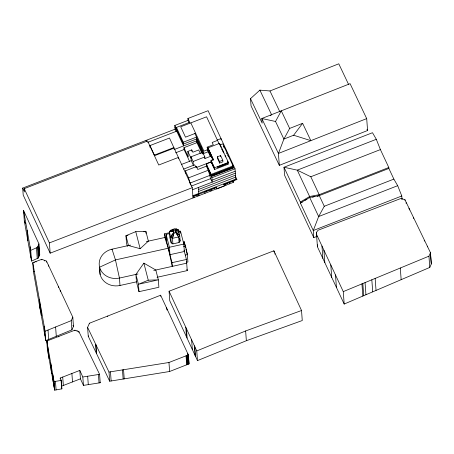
<?xml version="1.0" encoding="UTF-8"?>
<svg xmlns="http://www.w3.org/2000/svg" width="454" height="454" viewBox="0 0 454 454"><rect width="100%" height="100%" fill="white"/><g stroke="black" fill="none" stroke-linecap="round" stroke-linejoin="round"><path stroke-width="0.68" d="M223.606 146.279L223.72 146.858M171.203 242.964L170.795 237.397L171.714 234.985A5.783 3.683 -33.4 0 1 173.048 233.418L175.675 232.488L179.716 235.427L180.124 240.989L179.069 242.521L172.895 243.889L171.203 242.964L169.785 237.431L169.376 231.869L170.432 230.337L171.708 230.047A5.783 2.389 72.1 0 1 172.77 230.711L173.615 232.942L172.486 238.322L172.895 243.889M173.258 231.54L172.577 231.444A5.981 1.782 17.2 0 0 170.869 231.392L169.376 231.869L170.795 237.397L172.486 238.322L174.109 232.834M38.76 256.879L39.742 254.575L38.959 243.929L23.551 210.474L24.317 220.956L31.519 261.095L38.261 258.042L38.76 256.879L37.977 246.216M38.261 258.042L37.478 247.368L38.959 243.929M431.3 263.939L429.779 267.429L344.183 304.049L317.42 246.777L316.387 232.42L318.095 230.229L401.035 198.421L404.934 199.72L430.477 252.719L431.3 263.939L430.364 252.481M88.252 336.227L87.599 327.368L89.444 323.225L160.642 295.214L188.376 354.914L189.034 363.887L169.62 371.491L109.681 381.218L88.252 336.227L88.411 335.864M429.779 267.429L428.951 256.164L430.477 252.719M73.474 326.398L71.908 329.865L45.803 340.602L33.426 271.674L32.767 262.667L41.768 259.308L46.518 261.118L72.799 317.198L73.474 326.398L72.952 325.285M71.908 329.865L71.233 320.655L72.799 317.198M222.301 186.628L233.231 182.4L234.298 180.073M293.619 135.235L310.842 140.649L302.608 123.318L293.619 135.235L283.892 139.072L275.527 121.468L281.276 110.833L289.641 128.437L283.892 139.072L278.427 153.446L279.318 165.347L367.587 130.508L366.696 118.613L350.091 83.672L261.822 118.511L262.174 123.182L250.512 98.643L259.887 90.136L269.965 90.97L338.78 63.81L348.649 84.575M402.011 199.204L401.779 195.98L397.687 185.686L393.868 179.103L324.275 206.269L318.646 216.547L313.283 230.53L313.805 237.624L317.108 236.335M170.795 237.397L173.615 232.942L173.008 229.242L175.062 228.788L176.067 233.123A5.783 0.477 58.4 0 0 177.208 234.9L178.66 236.96L179.069 242.521M172.486 238.322L178.66 236.96L179.716 235.427L178.291 229.894L176.606 228.969L175.062 229.31M135.916 274.42L143.873 263.144L155.813 270.017L158.344 279.851L158.889 287.269L138.986 291.672L136.461 281.838L135.916 274.42L138.442 284.255L138.986 291.672M317.38 244.768L317.42 246.777M175.55 230.223L176.617 228.964L175.721 230.047M128.017 235.246L125.957 235.7L128.488 245.535L140.155 248.701L148.384 241.131L145.853 231.296L135.769 231.648L125.957 235.7L126.501 243.117L127.347 246.397M270.505 115.617L271.549 114.669L259.887 90.136M223.998 146.852L223.691 146.29L223.737 146.903M401.779 195.98L313.283 230.53L300.378 202.983L300.31 202.058L309.622 196.514L319.207 194.681L388.8 167.509L380.401 149.587L376.309 139.293L372.49 132.71L283.994 167.254L284.584 175.278L313.805 237.624M324.275 206.269L319.276 195.606L309.69 197.445L300.378 202.983L302.33 202.223M175.59 230.859L175.874 230.728A5.942 0.528 -28.4 0 1 177.264 230.138L178.291 229.894L178.394 231.285M31.519 261.095L30.73 250.37L37.478 247.368M148.259 280.197L138.442 284.255L158.344 279.851L148.259 280.197L143.873 263.144M344.183 304.049L343.269 291.616L428.951 256.164M197.473 360.601L246.352 340.716L302.262 320.53L301.53 310.513L273.881 250.801L169.075 291.218L169.779 300.82L197.473 360.601L196.764 350.925L169.075 291.218M196.764 350.925L245.637 330.96L301.53 310.513M45.803 340.602L45.116 331.227L71.233 320.655M61.46 386.201L80.426 378.84L79.808 370.424L60.217 378.034L60.297 379.084M289.641 128.437L302.608 123.318M366.696 118.613L278.427 153.446L261.822 118.511L275.527 121.468M376.309 139.293L297.268 170.154L283.994 167.254L300.31 202.058M309.622 196.514L297.268 170.154L310.808 176.754L380.401 149.587M305.031 200.214L306.921 199.476M312.596 197.263L314.486 196.525M317.323 196.372L388.868 168.44L388.8 167.509M397.687 185.686L318.646 216.547L309.69 197.445M87.599 327.368L109.005 372.047L168.962 362.496L188.376 354.914M60.217 378.034L61.273 380.429L61.892 388.828L54.696 390.19L47.375 349.325L46.768 341.067L74.882 330.177L78.826 331.471L99.591 374.329L100.209 382.739L83.44 385.395L80.426 378.84M189.239 122.892L188.058 120.35L187.922 118.494L208.091 110.702L235.041 168.797L235.796 179.12L236.903 179.517L235.439 176.368M176.266 131.739L175.079 129.186L174.807 125.474L188.058 120.35M176.578 129.294L176.441 127.438L189.693 122.313L187.922 118.494M221.683 186.866L50.161 253.173L23.211 195.078L22.7 188.092L175.777 128.913M22.7 188.092L24.476 191.923L24.238 188.648L147.59 140.961L158.747 165.018L178.263 157.47L178.36 158.838M147.692 142.386L177.423 130.894M150.115 147.612L149.968 145.575L169.484 138.027L192.275 187.684L193.029 197.944M195.634 133.238L185.499 137.159L180.698 126.802L206.57 116.797L219.134 143.878M174.943 127.33L183.564 145.921L183.291 142.21L196.548 137.085L196.957 142.652L201.888 153.287M173.95 148.174L154.434 155.722L154.388 155.103L173.905 147.556M196.684 138.941L183.427 144.066L174.807 125.474M174.052 149.599L196.82 140.797M189.596 161.42L184.086 149.536L183.949 147.681L196.957 142.652M175.624 152.805L184.086 149.536M183.949 147.681L188.257 156.976L187.848 151.415L191.753 149.905L192.831 152.226L198.687 149.962L200.305 153.452M217.126 140.093L221.024 138.589L221.115 139.821M217.517 140.394L212.183 142.46L213.261 144.781L207.018 147.192L212.915 159.916M207.972 147.851L219.549 143.373L228.39 162.43L228.515 164.098L214.594 169.478L211.144 162.044L211.019 160.376L213.363 159.468L207.972 147.851L208.097 149.519M208.522 149.355L203.931 151.131L190.828 122.886M219.674 145.042L222.795 143.839L233.038 165.914L233.203 168.139L211.326 176.595L211.161 174.37L206.315 163.911L211.604 161.868M190.969 156.84L193.126 161.488L193.41 165.318L191.253 160.671L190.969 156.84L202.683 152.311L204.833 156.959L204.947 158.503L211.553 155.955M208.255 151.744L204.096 153.356L194.76 133.232M181.492 164.444L191.253 160.671M193.126 161.488L204.833 156.959M211.507 155.399L210.372 155.836L207.433 149.497M183.649 169.092L194.709 164.813L195.787 167.14M217.364 156.817L220.616 155.563L222.772 160.211L222.891 161.817L219.634 163.071L217.483 158.423L217.364 156.817L219.52 161.465L219.634 163.071M211.689 160.37L212.727 159.967M185.538 173.156L185.368 170.869L196.429 166.595L197.774 169.501L206.474 166.136L206.315 163.911M196.236 167.594L211.019 161.879M219.52 161.465L222.772 160.211M190.532 184.994L188.603 177.843L208.363 170.205L210.571 178.66L212.188 182.145L211.865 177.758L206.474 166.136M214.594 169.478L214.47 167.81L228.39 162.43M211.161 174.37L233.038 165.914M190.118 183.036L209.879 175.397M232.817 166.822L231.517 167.327L231.574 168.065L232.874 167.566L232.8 166.079M211.865 177.758L235.041 168.797M191.469 186.044L210.571 178.66M50.161 253.173L49.407 242.913L192.275 187.684M212.041 180.164L235.217 171.209M192.428 189.783L235.365 173.184M198.426 189.5L235.507 175.165M198.574 191.474L235.654 177.145M235.796 179.12L192.865 195.719L193.188 196.417L216.087 187.564L216.734 188.96L224.537 185.941L223.89 184.545L236.903 179.517M216.598 187.309L211.394 189.318L211.502 190.805M223.408 184.676L233.123 180.919L233.231 182.4M47.375 349.325L47.784 349.166L47.483 345.034M33.426 271.674L34.356 271.327M178.291 229.894L175.199 230.643L175.062 228.788M143.799 231.756L145.853 231.296L146.006 233.322M173.173 229.73L170.432 230.337L173.655 230.984M173.479 231.086L175.539 230.632M164.581 233.782L172.009 262.667L172.282 266.373L168.292 248.224L164.853 237.487L164.581 233.782L169.382 232.715M166.635 241.772L166.09 234.349L169.518 233.594M178.439 231.619L180.499 231.165L183.819 244.07L184.364 251.488L169.955 254.677L169.41 247.26L166.09 234.349M130.542 245.081L112.019 249.178A16.554 14.868 -4.2 0 0 99.608 267.19L100.152 274.608M146.324 241.585L164.853 237.487M169.41 247.26L183.819 244.07M168.292 248.224L115.458 259.909L99.608 267.19A16.554 14.868 -4.2 0 0 119.447 278.064L137.971 273.966M183.524 246.738L185.584 246.284L187.377 254.592L187.922 262.009L186.554 262.31M185.323 255.046L187.377 254.592L185.981 249.155M172.009 262.667L186.418 259.478L184.012 250.131M153.753 270.471L186.69 263.189L186.35 261.856M99.846 269.523A16.554 14.868 -4.2 0 0 119.992 285.481L136.461 281.838M157.044 277.286L187.235 270.607L186.418 259.478M169.376 231.869L173.144 231.097L173.008 229.242M54.696 390.19L54.06 381.581L61.273 380.429M79.808 370.424L82.821 376.996L99.591 374.329M175.437 231.563L176.061 231.557A5.403 2.344 -14.4 0 1 177.633 231.784L179.007 232.658M175.584 232.13L176.277 232.442A5.942 3.053 19 0 1 178.059 233.543L179.716 235.427M223.657 146.256L223.947 146.738M178.66 236.96L175.477 231.705M99.965 382.228L100.209 382.739M366.98 129.231L367.587 130.508M269.965 90.97L279.829 111.729M279.318 165.347L251.056 105.873L250.512 98.643M388.868 168.44L393.868 179.103M310.808 176.754L319.207 194.681M343.269 291.616L316.506 234.326L316.387 232.42M227.732 155.154L228.271 156.318M232.573 166.323L233.157 167.583L211.286 176.038L209.345 171.856M232.613 166.879L233.203 168.139M221.7 148.838L222.131 149.763L222.074 149.026M213.181 159.502L212.427 157.873L213.238 160.239M207.177 149.423L210.412 156.392L210.247 154.167M211.019 160.376L214.47 167.81M196.315 138.147L203.642 153.94M196.224 139.514L202.915 153.934M204.408 157.345L204.947 158.503M206.434 165.579L208.914 170.925M187.848 151.415L191.083 158.384M176.441 127.438L183.291 142.21M185.368 170.869L188.603 177.843M149.968 145.575L154.388 155.103M146.052 140.405L146.642 141.682M189.034 363.887L188.228 354.585M24.238 188.648L49.407 242.913M24.317 220.956L25.634 223.816M39.169 253.332L39.742 254.575M61.392 387.705L61.892 388.828M224.055 146.977L224.321 147.766M184.211 243.707L184.063 241.681L185.584 246.284M184.063 241.681L185.635 247.799M178.989 230.592L179.33 231.926M179.495 238.532L180.124 240.989M186.895 269.273L187.235 270.607M135.769 231.648L140.155 248.701M224.225 147.436L224.355 147.981M23.551 210.474L30.73 250.37M32.767 262.667L45.116 331.227M46.768 341.067L54.06 381.581M427.31 246.153L427.362 246.851M424.252 240.393L424.303 241.08M413.35 217.772L413.401 218.459M409.542 209.283L409.593 209.975M409.048 208.261L409.099 208.953M406.08 202.694L406.131 203.392M404.934 199.72L404.985 200.418M401.886 198.704L401.938 199.408M400.303 268.019L401.16 279.721M375.157 278.421L376.037 290.395M371.832 279.8L372.711 291.854M365.056 282.604L365.947 294.714M362.825 283.523L363.722 295.69M361.946 283.892L362.842 296.087M335.478 274.931L336.442 287.473M330.801 264.92L331.721 277.405M323.912 250.177L324.831 262.662M321.96 245.994L322.873 258.434M274.908 253.536L274.954 254.161M274.199 251.493L274.244 252.112M273.881 250.801L273.927 251.42M245.637 330.96L246.352 340.716M232.261 164.916L232.317 165.659M228.112 162.038L228.169 162.782M229.48 182.326L229.588 183.813M227.681 161.108L227.738 161.851M226.762 153.066L226.818 153.804M226.415 150.206L226.506 151.409M225.417 156.227L225.473 156.971M225.093 155.529L225.15 156.272M223.584 152.277L223.64 153.021M225.837 183.734L225.944 185.221M223.152 151.347L223.209 152.09M222.829 150.649L222.897 151.596M222.398 149.724L222.466 150.671M220.899 146.494L220.973 147.442M220.468 145.564L220.542 146.511M220.616 155.563L220.695 156.63M219.549 143.373L219.634 144.486M213.488 167.1L212.949 164.745L213.057 166.17M211.382 162.776L211.428 163.457M211.144 175.624L210.548 173.717L210.605 174.461M210.469 174.171L209.873 172.265L209.93 173.008M210.855 191.055L210.741 189.568L204.89 191.832L204.998 193.319M209.385 172.412L208.851 170.057L208.953 171.481M208.636 170.222L208.04 168.315L208.097 169.058M207.96 168.769L207.37 166.862L207.421 167.605M207.291 167.316L206.695 165.409L206.752 166.153M206.825 164.541L206.876 165.216M202.683 152.311L202.796 153.855M200.861 146.381L200.997 148.237M198.284 187.519L198.88 195.68M196.429 166.595L196.514 167.742M197.904 196.06L197.796 194.573L193.892 196.083L194.006 197.569M191.753 149.905L191.855 151.296M194.789 346.663L195.498 356.339M194.386 345.806L195.095 355.442M191.628 339.853L192.331 349.404M180.499 231.165L180.647 233.186M186.418 328.622L187.116 338.082M185.788 327.255L186.481 336.698M187.763 353.587L187.843 354.705M187.797 355.141L188.455 364.114M187.224 355.363L187.882 364.329M186.9 355.488L187.559 364.46M186.56 355.624L187.218 364.59M186.049 355.822L186.708 364.795M167.032 308.97L167.117 310.065M166.317 307.42L166.357 307.977M166.397 308.527L166.436 309.078M168.962 362.496L169.62 371.491M160.642 295.214L160.727 296.326M119.992 285.481L119.447 278.064L115.458 259.909L112.019 249.178L112.053 249.643M123.55 369.732L124.22 378.852M122.472 369.902L123.142 379.045M107.717 316.041L107.757 316.591M110.475 371.815L111.145 380.968M109.005 372.047L109.681 381.218M98.433 374.51L99.051 382.915M95.828 344.546L96.492 353.581M95.715 344.308L96.379 353.331M89.444 323.225L89.483 323.776M87.667 376.224L88.286 384.578M82.821 376.996L83.44 385.395M78.826 331.471L78.9 332.481M77.061 330.892L77.101 331.397M74.882 330.177L74.921 330.682M71.891 373.5L72.515 381.973M60.24 290.39L60.32 291.519M58.316 286.292L58.401 287.416M62.714 377.064L63.339 385.503M58.793 336.408L58.833 336.913M61.097 380.458L61.716 388.857M55.604 326.982L56.285 336.238M48.385 265.102L48.47 266.22M55.45 381.36L56.08 389.867M46.518 261.118L46.603 262.23M53.634 379.186L54.276 387.966M53.476 378.335L54.122 387.103M44.702 260.426L44.747 260.982M52.84 374.8L53.47 383.341M52.602 373.466L53.22 381.854M51.081 365.033L51.699 373.421M50.717 362.996L51.33 371.332M48.016 330.052L48.703 339.422M41.768 259.308L41.813 259.864M48.447 350.403L49.055 358.683M47.795 346.777L48.396 354.977M47.176 340.909L47.216 341.425M47.256 341.941L47.443 344.518M38.664 244.61L39.447 255.256M38.545 244.888L39.328 255.54M38.397 245.228L39.18 255.88M44.208 326.188L44.895 335.563M36.462 247.822L37.245 258.513M40.525 305.763L41.308 315.604M39.623 300.73L40.292 309.844M39.396 299.47L40.06 308.516M35.968 261.47L36.014 262.032M34.112 262.162L34.152 262.724M30.072 246.709L30.855 257.378M27.109 230.24L27.881 240.779M218.522 166.499L217.477 166.902L217.534 167.645L218.573 167.242L218.522 166.499M220.343 165.795L219.299 166.198L219.356 166.941L220.394 166.539L220.343 165.795M222.165 165.091L221.121 165.494L221.177 166.238L222.216 165.835L222.165 165.091M223.987 164.388L222.942 164.791L222.999 165.528L224.038 165.131L223.987 164.388M225.808 163.684L224.764 164.087L224.821 164.825L225.859 164.422L225.808 163.684M227.63 162.98L226.586 163.383L226.642 164.121L227.681 163.718L227.63 162.98M212.784 174.569L211.485 175.074L211.536 175.811L212.835 175.312L212.784 174.569M214.606 173.865L213.306 174.37L213.357 175.108L214.657 174.608L214.606 173.865M216.427 173.161L215.128 173.661L215.179 174.404L216.479 173.905L216.427 173.161M218.249 172.458L216.95 172.957L217.001 173.7L218.3 173.195L218.249 172.458M220.071 171.754L218.766 172.253L218.822 172.997L220.122 172.492L220.071 171.754M221.893 171.05L220.587 171.55L220.644 172.293L221.944 171.788L221.893 171.05M223.714 170.346L222.409 170.846L222.466 171.589L223.765 171.084L223.714 170.346M225.536 169.637L224.231 170.142L224.287 170.886L225.587 170.381L225.536 169.637M227.358 168.933L226.052 169.438L226.109 170.182L227.409 169.677L227.358 168.933M229.174 168.23L227.874 168.735L227.931 169.478L229.23 168.973L229.174 168.23M230.995 167.526L229.696 168.031L229.752 168.774L231.052 168.269L230.995 167.526M209.141 150.785L208.602 149.621L209.186 151.403L209.141 150.785M209.896 152.413L209.356 151.25L209.941 153.032L209.896 152.413M211.133 155.086L210.378 153.458L211.189 155.824L211.133 155.086M212.16 157.294L211.405 155.665L212.211 158.032L212.16 157.294M211.768 162.192L211.337 161.261L211.819 162.935L211.768 162.192M212.574 163.934L212.143 163.003L212.631 164.677L212.574 163.934M214.192 167.418L213.76 166.487L214.248 168.162L214.192 167.418"/></g></svg>
